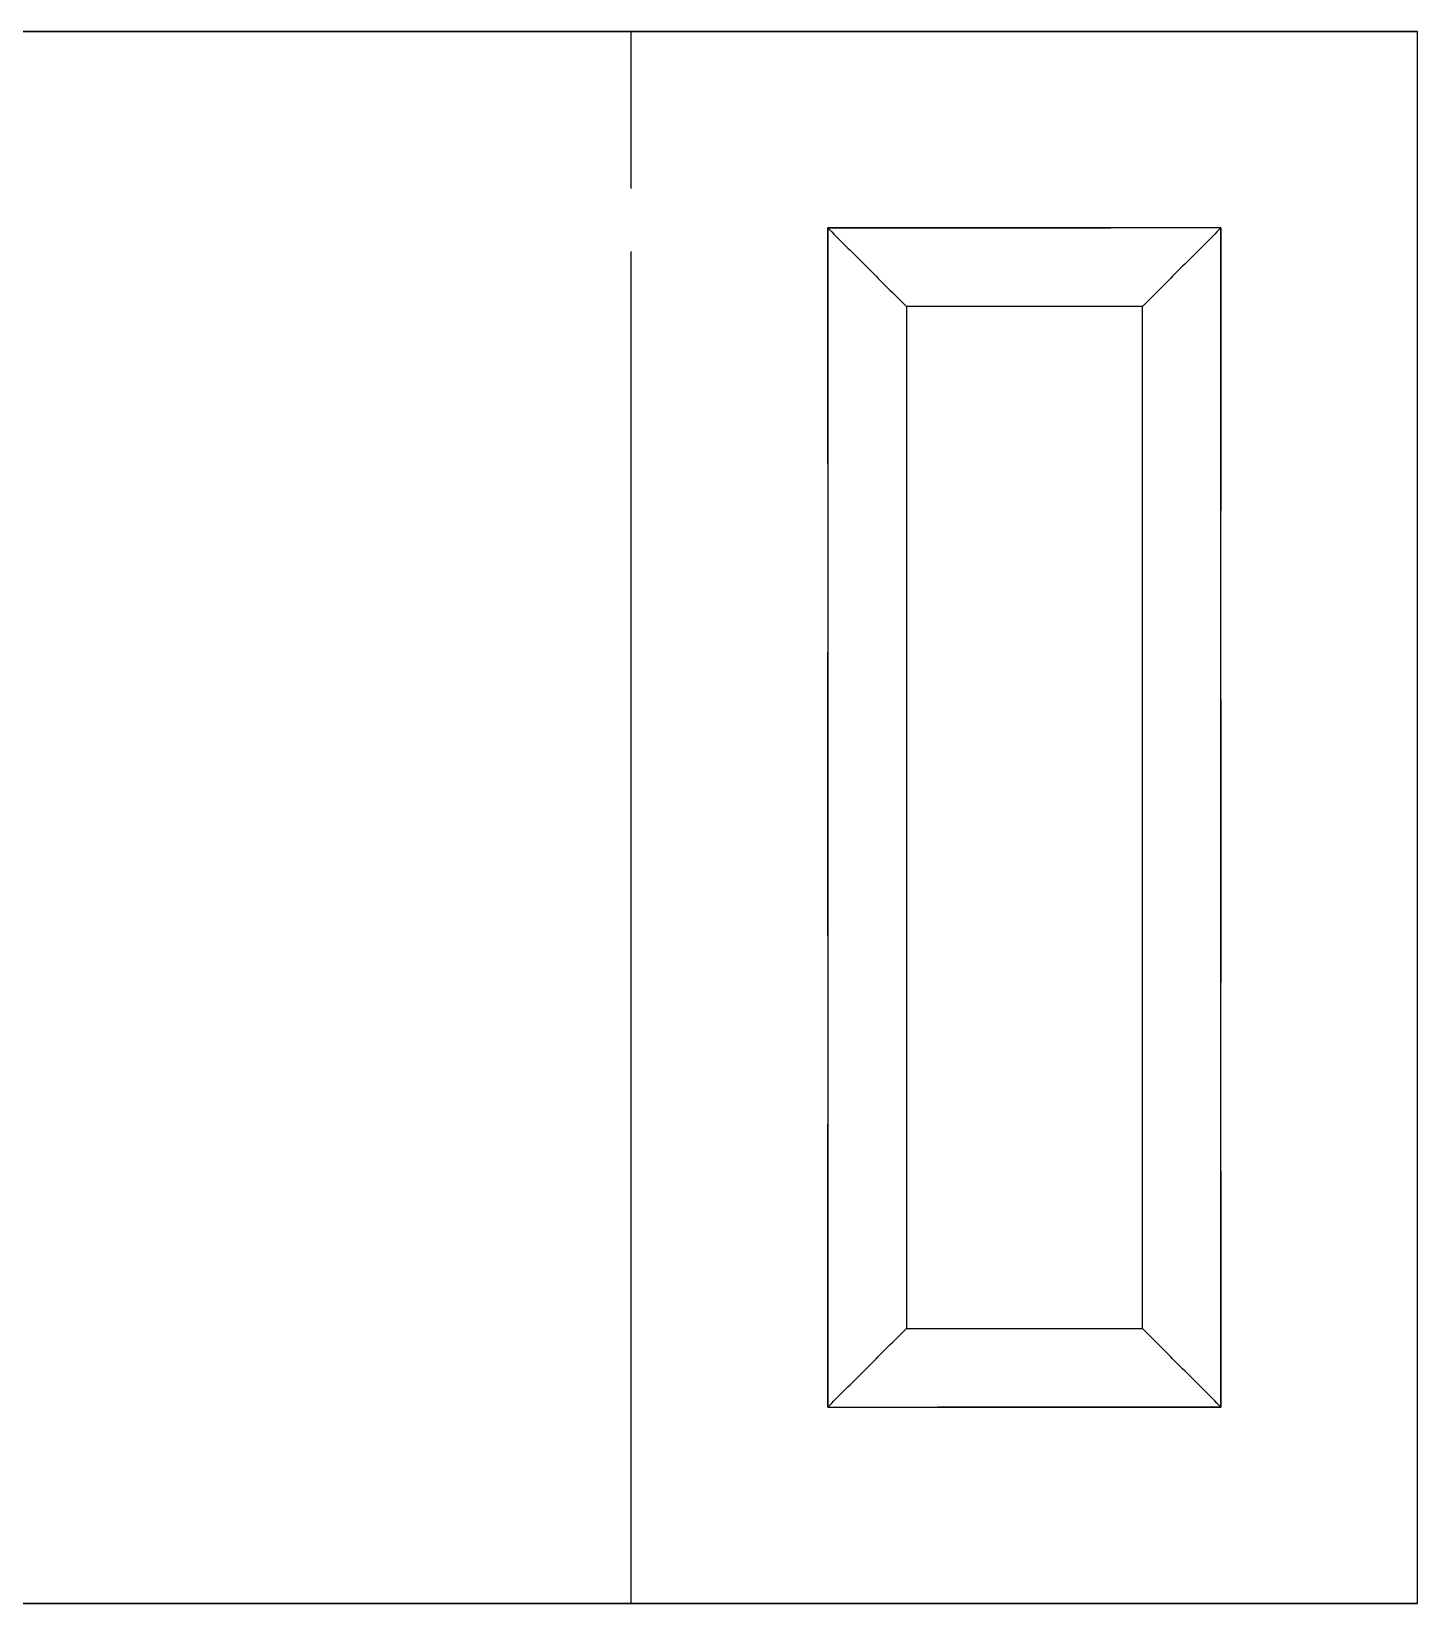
# Model space of a CAD drawing. Extents: x 8 to 586, y 8 to 412.
# Drawn here: x 351.19 to 360, y 228 to 238 of the extents above; entities that cross this region are included whole.
import ezdxf

# ---------------------------------------------------------------- set-up
doc = ezdxf.new("R2010")
doc.units = 0
doc.linetypes.add('CENTER', pattern=[10.2, 6, -1.6, 1, -1.6])
doc.linetypes.add('DASHED', pattern=[3, 1.8, -1.2])
for name, color, linetype in [('HIDDEN', 8, 'DASHED'), ('SEAM', 3, 'CENTER'), ('VISIBLE', 7, 'CONTINUOUS')]:
    doc.layers.add(name, color=color, linetype=linetype)

msp = doc.modelspace()

# ---------------------------------------------------------------- linework, layer by layer
at = {"layer": 'HIDDEN'}
for p, q in [((249, 238), (355, 238)), ((249, 238), (355, 238)), ((351.3462, 238), (351.0256, 238)), ((351.6667, 238), (351.3462, 238)), ((351.9872, 238), (351.6667, 238)), ((352.3077, 238), (351.9872, 238)), ((352.6282, 238), (352.3077, 238)), ((352.9487, 238), (352.6282, 238)), ((353.2692, 238), (352.9487, 238)), ((353.5897, 238), (353.2692, 238)), ((353.9103, 238), (353.5897, 238)), ((354.2308, 238), (353.9103, 238)), ((354.5513, 238), (354.2308, 238)), ((354.8718, 238), (354.5513, 238)), ((355.1923, 238), (354.8718, 238)), ((355, 228), (355, 238)), ((355, 228), (355, 238)), ((355.5128, 238), (355.1923, 238)), ((355.8333, 238), (355.5128, 238)), ((356.1538, 238), (355.8333, 238)), ((356.4744, 238), (356.1538, 238)), ((356.7949, 238), (356.4744, 238)), ((357.1154, 238), (356.7949, 238)), ((357.4359, 238), (357.1154, 238)), ((357.7564, 238), (357.4359, 238)), ((358.0769, 238), (357.7564, 238)), ((358.3974, 238), (358.0769, 238)), ((358.7179, 238), (358.3974, 238)), ((359.0385, 238), (358.7179, 238)), ((359.359, 238), (359.0385, 238)), ((359.6795, 238), (359.359, 238)), ((360, 238), (359.6795, 238)), ((360, 228), (360, 238)), ((358.75, 236.75), (356.25, 236.75)), ((356.25, 236.75), (356.2628, 236.7372)), ((356.25, 236.75), (358.75, 236.75)), ((356.25, 236.75), (356.25, 229.25)), ((356.25, 229.25), (356.25, 236.75)), ((356.2628, 236.7372), (356.2756, 236.7244)), ((356.2756, 236.7244), (356.2885, 236.7115)), ((356.2885, 236.7115), (356.3013, 236.6987)), ((358.7115, 236.7115), (358.6987, 236.6987)), ((358.7244, 236.7244), (358.7115, 236.7115)), ((358.7372, 236.7372), (358.7244, 236.7244)), ((358.75, 236.75), (358.7372, 236.7372)), ((358.75, 229.25), (358.75, 236.75)), ((358.75, 236.75), (358.75, 229.25)), ((356.3013, 236.6987), (356.3141, 236.6859)), ((356.3141, 236.6859), (356.3269, 236.6731)), ((356.3269, 236.6731), (356.3397, 236.6603)), ((356.3397, 236.6603), (356.3526, 236.6474)), ((356.3526, 236.6474), (356.3654, 236.6346)), ((356.3654, 236.6346), (356.3782, 236.6218)), ((356.3782, 236.6218), (356.391, 236.609)), ((356.391, 236.609), (356.4038, 236.5962)), ((358.609, 236.609), (358.5962, 236.5962)), ((358.6218, 236.6218), (358.609, 236.609)), ((358.6346, 236.6346), (358.6218, 236.6218)), ((358.6474, 236.6474), (358.6346, 236.6346)), ((358.6603, 236.6603), (358.6474, 236.6474)), ((358.6731, 236.6731), (358.6603, 236.6603)), ((358.6859, 236.6859), (358.6731, 236.6731)), ((358.6987, 236.6987), (358.6859, 236.6859)), ((356.4038, 236.5962), (356.4167, 236.5833)), ((356.4167, 236.5833), (356.4295, 236.5705)), ((356.4295, 236.5705), (356.4423, 236.5577)), ((356.4423, 236.5577), (356.4551, 236.5449)), ((356.4551, 236.5449), (356.4679, 236.5321)), ((356.4679, 236.5321), (356.4808, 236.5192)), ((356.4808, 236.5192), (356.4936, 236.5064)), ((356.4936, 236.5064), (356.5064, 236.4936)), ((358.5064, 236.5064), (358.4936, 236.4936)), ((358.5192, 236.5192), (358.5064, 236.5064)), ((358.5321, 236.5321), (358.5192, 236.5192)), ((358.5449, 236.5449), (358.5321, 236.5321)), ((358.5577, 236.5577), (358.5449, 236.5449)), ((358.5705, 236.5705), (358.5577, 236.5577)), ((358.5833, 236.5833), (358.5705, 236.5705)), ((358.5962, 236.5962), (358.5833, 236.5833)), ((356.5064, 236.4936), (356.5192, 236.4808)), ((356.5192, 236.4808), (356.5321, 236.4679)), ((356.5321, 236.4679), (356.5449, 236.4551)), ((356.5449, 236.4551), (356.5577, 236.4423)), ((356.5577, 236.4423), (356.5705, 236.4295)), ((356.5705, 236.4295), (356.5833, 236.4167)), ((356.5833, 236.4167), (356.5962, 236.4038)), ((356.5962, 236.4038), (356.609, 236.391)), ((358.4038, 236.4038), (358.391, 236.391)), ((358.4167, 236.4167), (358.4038, 236.4038)), ((358.4295, 236.4295), (358.4167, 236.4167)), ((358.4423, 236.4423), (358.4295, 236.4295)), ((358.4551, 236.4551), (358.4423, 236.4423)), ((358.4679, 236.4679), (358.4551, 236.4551)), ((358.4808, 236.4808), (358.4679, 236.4679)), ((358.4936, 236.4936), (358.4808, 236.4808)), ((356.609, 236.391), (356.6218, 236.3782)), ((356.6218, 236.3782), (356.6346, 236.3654)), ((356.6346, 236.3654), (356.6474, 236.3526)), ((356.6474, 236.3526), (356.6603, 236.3397)), ((356.6603, 236.3397), (356.6731, 236.3269)), ((356.6731, 236.3269), (356.6859, 236.3141)), ((356.6859, 236.3141), (356.6987, 236.3013)), ((356.6987, 236.3013), (356.7115, 236.2885)), ((358.3013, 236.3013), (358.2885, 236.2885)), ((358.3141, 236.3141), (358.3013, 236.3013)), ((358.3269, 236.3269), (358.3141, 236.3141)), ((358.3397, 236.3397), (358.3269, 236.3269)), ((358.3526, 236.3526), (358.3397, 236.3397)), ((358.3654, 236.3654), (358.3526, 236.3526)), ((358.3782, 236.3782), (358.3654, 236.3654)), ((358.391, 236.391), (358.3782, 236.3782)), ((356.7115, 236.2885), (356.7244, 236.2756)), ((356.7244, 236.2756), (356.7372, 236.2628)), ((356.7372, 236.2628), (356.75, 236.25)), ((358.25, 236.25), (356.75, 236.25)), ((356.75, 236.25), (356.75, 229.75)), ((358.2628, 236.2628), (358.25, 236.25)), ((358.25, 229.75), (358.25, 236.25)), ((358.2756, 236.2756), (358.2628, 236.2628)), ((358.2885, 236.2885), (358.2756, 236.2756)), ((356.6987, 229.6987), (356.7115, 229.7115)), ((356.7115, 229.7115), (356.7244, 229.7244)), ((356.7244, 229.7244), (356.7372, 229.7372)), ((356.7372, 229.7372), (356.75, 229.75)), ((356.75, 229.75), (358.25, 229.75)), ((358.2628, 229.7372), (358.25, 229.75)), ((358.2756, 229.7244), (358.2628, 229.7372)), ((358.2885, 229.7115), (358.2756, 229.7244)), ((358.3013, 229.6987), (358.2885, 229.7115)), ((356.5962, 229.5962), (356.609, 229.609)), ((356.609, 229.609), (356.6218, 229.6218)), ((356.6218, 229.6218), (356.6346, 229.6346)), ((356.6346, 229.6346), (356.6474, 229.6474)), ((356.6474, 229.6474), (356.6603, 229.6603)), ((356.6603, 229.6603), (356.6731, 229.6731)), ((356.6731, 229.6731), (356.6859, 229.6859)), ((356.6859, 229.6859), (356.6987, 229.6987)), ((358.3141, 229.6859), (358.3013, 229.6987)), ((358.3269, 229.6731), (358.3141, 229.6859)), ((358.3397, 229.6603), (358.3269, 229.6731)), ((358.3526, 229.6474), (358.3397, 229.6603)), ((358.3654, 229.6346), (358.3526, 229.6474)), ((358.3782, 229.6218), (358.3654, 229.6346)), ((358.391, 229.609), (358.3782, 229.6218)), ((358.4038, 229.5962), (358.391, 229.609)), ((356.4936, 229.4936), (356.5064, 229.5064)), ((356.5064, 229.5064), (356.5192, 229.5192)), ((356.5192, 229.5192), (356.5321, 229.5321)), ((356.5321, 229.5321), (356.5449, 229.5449)), ((356.5449, 229.5449), (356.5577, 229.5577)), ((356.5577, 229.5577), (356.5705, 229.5705)), ((356.5705, 229.5705), (356.5833, 229.5833)), ((356.5833, 229.5833), (356.5962, 229.5962)), ((358.4167, 229.5833), (358.4038, 229.5962)), ((358.4295, 229.5705), (358.4167, 229.5833)), ((358.4423, 229.5577), (358.4295, 229.5705)), ((358.4551, 229.5449), (358.4423, 229.5577)), ((358.4679, 229.5321), (358.4551, 229.5449)), ((358.4808, 229.5192), (358.4679, 229.5321)), ((358.4936, 229.5064), (358.4808, 229.5192)), ((358.5064, 229.4936), (358.4936, 229.5064)), ((356.391, 229.391), (356.4038, 229.4038)), ((356.4038, 229.4038), (356.4167, 229.4167)), ((356.4167, 229.4167), (356.4295, 229.4295)), ((356.4295, 229.4295), (356.4423, 229.4423)), ((356.4423, 229.4423), (356.4551, 229.4551)), ((356.4551, 229.4551), (356.4679, 229.4679)), ((356.4679, 229.4679), (356.4808, 229.4808)), ((356.4808, 229.4808), (356.4936, 229.4936)), ((358.5192, 229.4808), (358.5064, 229.4936)), ((358.5321, 229.4679), (358.5192, 229.4808)), ((358.5449, 229.4551), (358.5321, 229.4679)), ((358.5577, 229.4423), (358.5449, 229.4551)), ((358.5705, 229.4295), (358.5577, 229.4423)), ((358.5833, 229.4167), (358.5705, 229.4295)), ((358.5962, 229.4038), (358.5833, 229.4167)), ((358.609, 229.391), (358.5962, 229.4038)), ((356.2885, 229.2885), (356.3013, 229.3013)), ((356.3013, 229.3013), (356.3141, 229.3141)), ((356.3141, 229.3141), (356.3269, 229.3269)), ((356.3269, 229.3269), (356.3397, 229.3397)), ((356.3397, 229.3397), (356.3526, 229.3526)), ((356.3526, 229.3526), (356.3654, 229.3654)), ((356.3654, 229.3654), (356.3782, 229.3782)), ((356.3782, 229.3782), (356.391, 229.391)), ((358.6218, 229.3782), (358.609, 229.391)), ((358.6346, 229.3654), (358.6218, 229.3782)), ((358.6474, 229.3526), (358.6346, 229.3654)), ((358.6603, 229.3397), (358.6474, 229.3526)), ((358.6731, 229.3269), (358.6603, 229.3397)), ((358.6859, 229.3141), (358.6731, 229.3269)), ((358.6987, 229.3013), (358.6859, 229.3141)), ((358.7115, 229.2885), (358.6987, 229.3013)), ((356.25, 229.25), (356.2628, 229.2628)), ((356.25, 229.25), (358.75, 229.25)), ((358.75, 229.25), (356.25, 229.25)), ((356.2628, 229.2628), (356.2756, 229.2756)), ((356.2756, 229.2756), (356.2885, 229.2885)), ((358.7244, 229.2756), (358.7115, 229.2885)), ((358.7372, 229.2628), (358.7244, 229.2756)), ((358.75, 229.25), (358.7372, 229.2628)), ((249, 228), (355, 228)), ((249, 228), (355, 228)), ((351.3462, 228), (351.0256, 228)), ((351.6667, 228), (351.3462, 228)), ((351.9872, 228), (351.6667, 228)), ((352.3077, 228), (351.9872, 228)), ((352.6282, 228), (352.3077, 228)), ((352.9487, 228), (352.6282, 228)), ((353.2692, 228), (352.9487, 228)), ((353.5897, 228), (353.2692, 228)), ((353.9103, 228), (353.5897, 228)), ((354.2308, 228), (353.9103, 228)), ((354.5513, 228), (354.2308, 228)), ((354.8718, 228), (354.5513, 228)), ((355.1923, 228), (354.8718, 228)), ((355.5128, 228), (355.1923, 228)), ((355.8333, 228), (355.5128, 228)), ((356.1538, 228), (355.8333, 228)), ((356.4744, 228), (356.1538, 228)), ((356.7949, 228), (356.4744, 228)), ((357.1154, 228), (356.7949, 228)), ((357.4359, 228), (357.1154, 228)), ((357.7564, 228), (357.4359, 228)), ((358.0769, 228), (357.7564, 228)), ((358.3974, 228), (358.0769, 228)), ((358.7179, 228), (358.3974, 228)), ((359.0385, 228), (358.7179, 228)), ((359.359, 228), (359.0385, 228)), ((359.6795, 228), (359.359, 228)), ((360, 228), (359.6795, 228))]:
    msp.add_line(p, q, dxfattribs=at)
at = {"layer": 'SEAM'}
for p, q in [((297.5, 238), (355, 238)), ((351.0256, 238), (351.3462, 238)), ((351.3462, 238), (351.6667, 238)), ((351.6667, 238), (351.9872, 238)), ((351.9872, 238), (352.3077, 238)), ((352.3077, 238), (352.6282, 238)), ((352.6282, 238), (352.9487, 238)), ((352.9487, 238), (353.2692, 238)), ((353.2692, 238), (353.5897, 238)), ((353.5897, 238), (353.9103, 238)), ((353.9103, 238), (354.2308, 238)), ((354.2308, 238), (354.5513, 238)), ((354.5513, 238), (354.8718, 238)), ((354.8718, 238), (355.1923, 238)), ((355, 238), (360, 238)), ((355, 228), (355, 238)), ((355.1923, 238), (355.5128, 238)), ((355.5128, 238), (355.8333, 238)), ((355.8333, 238), (356.1538, 238)), ((356.1538, 238), (356.4744, 238)), ((356.4744, 238), (356.7949, 238)), ((356.7949, 238), (357.1154, 238)), ((357.1154, 238), (357.4359, 238)), ((357.4359, 238), (357.7564, 238)), ((357.7564, 238), (358.0769, 238)), ((358.0769, 238), (358.3974, 238)), ((358.3974, 238), (358.7179, 238)), ((358.7179, 238), (359.0385, 238)), ((359.0385, 238), (359.359, 238)), ((359.359, 238), (359.6795, 238)), ((359.6795, 238), (360, 238)), ((360, 228), (360, 238)), ((360, 228), (360, 238)), ((358.75, 236.75), (356.25, 236.75)), ((358.75, 236.75), (356.25, 236.75)), ((356.25, 236.75), (356.25, 229.25)), ((356.25, 236.75), (356.2628, 236.7372)), ((356.2628, 236.7372), (356.2756, 236.7244)), ((356.2756, 236.7244), (356.2885, 236.7115)), ((356.2885, 236.7115), (356.3013, 236.6987)), ((358.7115, 236.7115), (358.6987, 236.6987)), ((358.7244, 236.7244), (358.7115, 236.7115)), ((358.7372, 236.7372), (358.7244, 236.7244)), ((358.75, 236.75), (358.7372, 236.7372)), ((358.75, 229.25), (358.75, 236.75)), ((356.3013, 236.6987), (356.3141, 236.6859)), ((356.3141, 236.6859), (356.3269, 236.6731)), ((356.3269, 236.6731), (356.3397, 236.6603)), ((356.3397, 236.6603), (356.3526, 236.6474)), ((356.3526, 236.6474), (356.3654, 236.6346)), ((356.3654, 236.6346), (356.3782, 236.6218)), ((356.3782, 236.6218), (356.391, 236.609)), ((356.391, 236.609), (356.4038, 236.5962)), ((358.609, 236.609), (358.5962, 236.5962)), ((358.6218, 236.6218), (358.609, 236.609)), ((358.6346, 236.6346), (358.6218, 236.6218)), ((358.6474, 236.6474), (358.6346, 236.6346)), ((358.6603, 236.6603), (358.6474, 236.6474)), ((358.6731, 236.6731), (358.6603, 236.6603)), ((358.6859, 236.6859), (358.6731, 236.6731)), ((358.6987, 236.6987), (358.6859, 236.6859)), ((356.4038, 236.5962), (356.4167, 236.5833)), ((356.4167, 236.5833), (356.4295, 236.5705)), ((356.4295, 236.5705), (356.4423, 236.5577)), ((356.4423, 236.5577), (356.4551, 236.5449)), ((356.4551, 236.5449), (356.4679, 236.5321)), ((356.4679, 236.5321), (356.4808, 236.5192)), ((356.4808, 236.5192), (356.4936, 236.5064)), ((356.4936, 236.5064), (356.5064, 236.4936)), ((358.5064, 236.5064), (358.4936, 236.4936)), ((358.5192, 236.5192), (358.5064, 236.5064)), ((358.5321, 236.5321), (358.5192, 236.5192)), ((358.5449, 236.5449), (358.5321, 236.5321)), ((358.5577, 236.5577), (358.5449, 236.5449)), ((358.5705, 236.5705), (358.5577, 236.5577)), ((358.5833, 236.5833), (358.5705, 236.5705)), ((358.5962, 236.5962), (358.5833, 236.5833)), ((356.5064, 236.4936), (356.5192, 236.4808)), ((356.5192, 236.4808), (356.5321, 236.4679)), ((356.5321, 236.4679), (356.5449, 236.4551)), ((356.5449, 236.4551), (356.5577, 236.4423)), ((356.5577, 236.4423), (356.5705, 236.4295)), ((356.5705, 236.4295), (356.5833, 236.4167)), ((356.5833, 236.4167), (356.5962, 236.4038)), ((356.5962, 236.4038), (356.609, 236.391)), ((358.4038, 236.4038), (358.391, 236.391)), ((358.4167, 236.4167), (358.4038, 236.4038)), ((358.4295, 236.4295), (358.4167, 236.4167)), ((358.4423, 236.4423), (358.4295, 236.4295)), ((358.4551, 236.4551), (358.4423, 236.4423)), ((358.4679, 236.4679), (358.4551, 236.4551)), ((358.4808, 236.4808), (358.4679, 236.4679)), ((358.4936, 236.4936), (358.4808, 236.4808)), ((356.609, 236.391), (356.6218, 236.3782)), ((356.6218, 236.3782), (356.6346, 236.3654)), ((356.6346, 236.3654), (356.6474, 236.3526)), ((356.6474, 236.3526), (356.6603, 236.3397)), ((356.6603, 236.3397), (356.6731, 236.3269)), ((356.6731, 236.3269), (356.6859, 236.3141)), ((356.6859, 236.3141), (356.6987, 236.3013)), ((356.6987, 236.3013), (356.7115, 236.2885)), ((358.3013, 236.3013), (358.2885, 236.2885)), ((358.3141, 236.3141), (358.3013, 236.3013)), ((358.3269, 236.3269), (358.3141, 236.3141)), ((358.3397, 236.3397), (358.3269, 236.3269)), ((358.3526, 236.3526), (358.3397, 236.3397)), ((358.3654, 236.3654), (358.3526, 236.3526)), ((358.3782, 236.3782), (358.3654, 236.3654)), ((358.391, 236.391), (358.3782, 236.3782)), ((356.7115, 236.2885), (356.7244, 236.2756)), ((356.7244, 236.2756), (356.7372, 236.2628)), ((356.7372, 236.2628), (356.75, 236.25)), ((358.25, 236.25), (356.75, 236.25)), ((356.75, 236.25), (356.75, 229.75)), ((358.2628, 236.2628), (358.25, 236.25)), ((358.25, 229.75), (358.25, 236.25)), ((358.2756, 236.2756), (358.2628, 236.2628)), ((358.2885, 236.2885), (358.2756, 236.2756)), ((356.6987, 229.6987), (356.7115, 229.7115)), ((356.7115, 229.7115), (356.7244, 229.7244)), ((356.7244, 229.7244), (356.7372, 229.7372)), ((356.7372, 229.7372), (356.75, 229.75)), ((356.75, 229.75), (358.25, 229.75)), ((358.2628, 229.7372), (358.25, 229.75)), ((358.2756, 229.7244), (358.2628, 229.7372)), ((358.2885, 229.7115), (358.2756, 229.7244)), ((358.3013, 229.6987), (358.2885, 229.7115)), ((356.5962, 229.5962), (356.609, 229.609)), ((356.609, 229.609), (356.6218, 229.6218)), ((356.6218, 229.6218), (356.6346, 229.6346)), ((356.6346, 229.6346), (356.6474, 229.6474)), ((356.6474, 229.6474), (356.6603, 229.6603)), ((356.6603, 229.6603), (356.6731, 229.6731)), ((356.6731, 229.6731), (356.6859, 229.6859)), ((356.6859, 229.6859), (356.6987, 229.6987)), ((358.3141, 229.6859), (358.3013, 229.6987)), ((358.3269, 229.6731), (358.3141, 229.6859)), ((358.3397, 229.6603), (358.3269, 229.6731)), ((358.3526, 229.6474), (358.3397, 229.6603)), ((358.3654, 229.6346), (358.3526, 229.6474)), ((358.3782, 229.6218), (358.3654, 229.6346)), ((358.391, 229.609), (358.3782, 229.6218)), ((358.4038, 229.5962), (358.391, 229.609)), ((356.4936, 229.4936), (356.5064, 229.5064)), ((356.5064, 229.5064), (356.5192, 229.5192)), ((356.5192, 229.5192), (356.5321, 229.5321)), ((356.5321, 229.5321), (356.5449, 229.5449)), ((356.5449, 229.5449), (356.5577, 229.5577)), ((356.5577, 229.5577), (356.5705, 229.5705)), ((356.5705, 229.5705), (356.5833, 229.5833)), ((356.5833, 229.5833), (356.5962, 229.5962)), ((358.4167, 229.5833), (358.4038, 229.5962)), ((358.4295, 229.5705), (358.4167, 229.5833)), ((358.4423, 229.5577), (358.4295, 229.5705)), ((358.4551, 229.5449), (358.4423, 229.5577)), ((358.4679, 229.5321), (358.4551, 229.5449)), ((358.4808, 229.5192), (358.4679, 229.5321)), ((358.4936, 229.5064), (358.4808, 229.5192)), ((358.5064, 229.4936), (358.4936, 229.5064)), ((356.391, 229.391), (356.4038, 229.4038)), ((356.4038, 229.4038), (356.4167, 229.4167)), ((356.4167, 229.4167), (356.4295, 229.4295)), ((356.4295, 229.4295), (356.4423, 229.4423)), ((356.4423, 229.4423), (356.4551, 229.4551)), ((356.4551, 229.4551), (356.4679, 229.4679)), ((356.4679, 229.4679), (356.4808, 229.4808)), ((356.4808, 229.4808), (356.4936, 229.4936)), ((358.5192, 229.4808), (358.5064, 229.4936)), ((358.5321, 229.4679), (358.5192, 229.4808)), ((358.5449, 229.4551), (358.5321, 229.4679)), ((358.5577, 229.4423), (358.5449, 229.4551)), ((358.5705, 229.4295), (358.5577, 229.4423)), ((358.5833, 229.4167), (358.5705, 229.4295)), ((358.5962, 229.4038), (358.5833, 229.4167)), ((358.609, 229.391), (358.5962, 229.4038)), ((356.2885, 229.2885), (356.3013, 229.3013)), ((356.3013, 229.3013), (356.3141, 229.3141)), ((356.3141, 229.3141), (356.3269, 229.3269)), ((356.3269, 229.3269), (356.3397, 229.3397)), ((356.3397, 229.3397), (356.3526, 229.3526)), ((356.3526, 229.3526), (356.3654, 229.3654)), ((356.3654, 229.3654), (356.3782, 229.3782)), ((356.3782, 229.3782), (356.391, 229.391)), ((358.6218, 229.3782), (358.609, 229.391)), ((358.6346, 229.3654), (358.6218, 229.3782)), ((358.6474, 229.3526), (358.6346, 229.3654)), ((358.6603, 229.3397), (358.6474, 229.3526)), ((358.6731, 229.3269), (358.6603, 229.3397)), ((358.6859, 229.3141), (358.6731, 229.3269)), ((358.6987, 229.3013), (358.6859, 229.3141)), ((358.7115, 229.2885), (358.6987, 229.3013)), ((356.25, 229.25), (356.2628, 229.2628)), ((356.25, 229.25), (358.75, 229.25)), ((356.2628, 229.2628), (356.2756, 229.2756)), ((356.2756, 229.2756), (356.2885, 229.2885)), ((358.7244, 229.2756), (358.7115, 229.2885)), ((358.7372, 229.2628), (358.7244, 229.2756)), ((358.75, 229.25), (358.7372, 229.2628)), ((297.5, 228), (355, 228)), ((351.0256, 228), (351.3462, 228)), ((351.3462, 228), (351.6667, 228)), ((351.6667, 228), (351.9872, 228)), ((351.9872, 228), (352.3077, 228)), ((352.3077, 228), (352.6282, 228)), ((352.6282, 228), (352.9487, 228)), ((352.9487, 228), (353.2692, 228)), ((353.2692, 228), (353.5897, 228)), ((353.5897, 228), (353.9103, 228)), ((353.9103, 228), (354.2308, 228)), ((354.2308, 228), (354.5513, 228)), ((354.5513, 228), (354.8718, 228)), ((354.8718, 228), (355.1923, 228)), ((355, 228), (360, 228)), ((355.1923, 228), (355.5128, 228)), ((355.5128, 228), (355.8333, 228)), ((355.8333, 228), (356.1538, 228)), ((356.1538, 228), (356.4744, 228)), ((356.4744, 228), (356.7949, 228)), ((356.7949, 228), (357.1154, 228)), ((357.1154, 228), (357.4359, 228)), ((357.4359, 228), (357.7564, 228)), ((357.7564, 228), (358.0769, 228)), ((358.0769, 228), (358.3974, 228)), ((358.3974, 228), (358.7179, 228)), ((358.7179, 228), (359.0385, 228)), ((359.0385, 228), (359.359, 228)), ((359.359, 228), (359.6795, 228)), ((359.6795, 228), (360, 228))]:
    msp.add_line(p, q, dxfattribs=at)
at = {"layer": 'VISIBLE'}
for p, q in [((351.0256, 238), (351.3462, 238)), ((351.3462, 238), (351.6667, 238)), ((351.6667, 238), (351.9872, 238)), ((351.9872, 238), (352.3077, 238)), ((352.3077, 238), (352.6282, 238)), ((352.6282, 238), (352.9487, 238)), ((352.9487, 238), (353.2692, 238)), ((353.2692, 238), (353.5897, 238)), ((353.5897, 238), (353.9103, 238)), ((353.9103, 238), (354.2308, 238)), ((354.2308, 238), (354.5513, 238)), ((354.5513, 238), (354.8718, 238)), ((354.8718, 238), (355.1923, 238)), ((355.1923, 238), (355.5128, 238)), ((355.5128, 238), (355.8333, 238)), ((355.8333, 238), (356.1538, 238)), ((356.1538, 238), (356.4744, 238)), ((356.4744, 238), (356.7949, 238)), ((356.7949, 238), (357.1154, 238)), ((357.1154, 238), (357.4359, 238)), ((357.4359, 238), (357.7564, 238)), ((357.7564, 238), (358.0769, 238)), ((358.0769, 238), (358.3974, 238)), ((358.3974, 238), (358.7179, 238)), ((358.7179, 238), (359.0385, 238)), ((359.0385, 238), (359.359, 238)), ((359.359, 238), (359.6795, 238)), ((359.6795, 238), (360, 238)), ((360, 228), (360, 238)), ((351.0256, 228), (351.3462, 228)), ((351.3462, 228), (351.6667, 228)), ((351.6667, 228), (351.9872, 228)), ((351.9872, 228), (352.3077, 228)), ((352.3077, 228), (352.6282, 228)), ((352.6282, 228), (352.9487, 228)), ((352.9487, 228), (353.2692, 228)), ((353.2692, 228), (353.5897, 228)), ((353.5897, 228), (353.9103, 228)), ((353.9103, 228), (354.2308, 228)), ((354.2308, 228), (354.5513, 228)), ((354.5513, 228), (354.8718, 228)), ((354.8718, 228), (355.1923, 228)), ((355.1923, 228), (355.5128, 228)), ((355.5128, 228), (355.8333, 228)), ((355.8333, 228), (356.1538, 228)), ((356.1538, 228), (356.4744, 228)), ((356.4744, 228), (356.7949, 228)), ((356.7949, 228), (357.1154, 228)), ((357.1154, 228), (357.4359, 228)), ((357.4359, 228), (357.7564, 228)), ((357.7564, 228), (358.0769, 228)), ((358.0769, 228), (358.3974, 228)), ((358.3974, 228), (358.7179, 228)), ((358.7179, 228), (359.0385, 228)), ((359.0385, 228), (359.359, 228)), ((359.359, 228), (359.6795, 228)), ((359.6795, 228), (360, 228))]:
    msp.add_line(p, q, dxfattribs=at)

doc.saveas('drawing.dxf')
